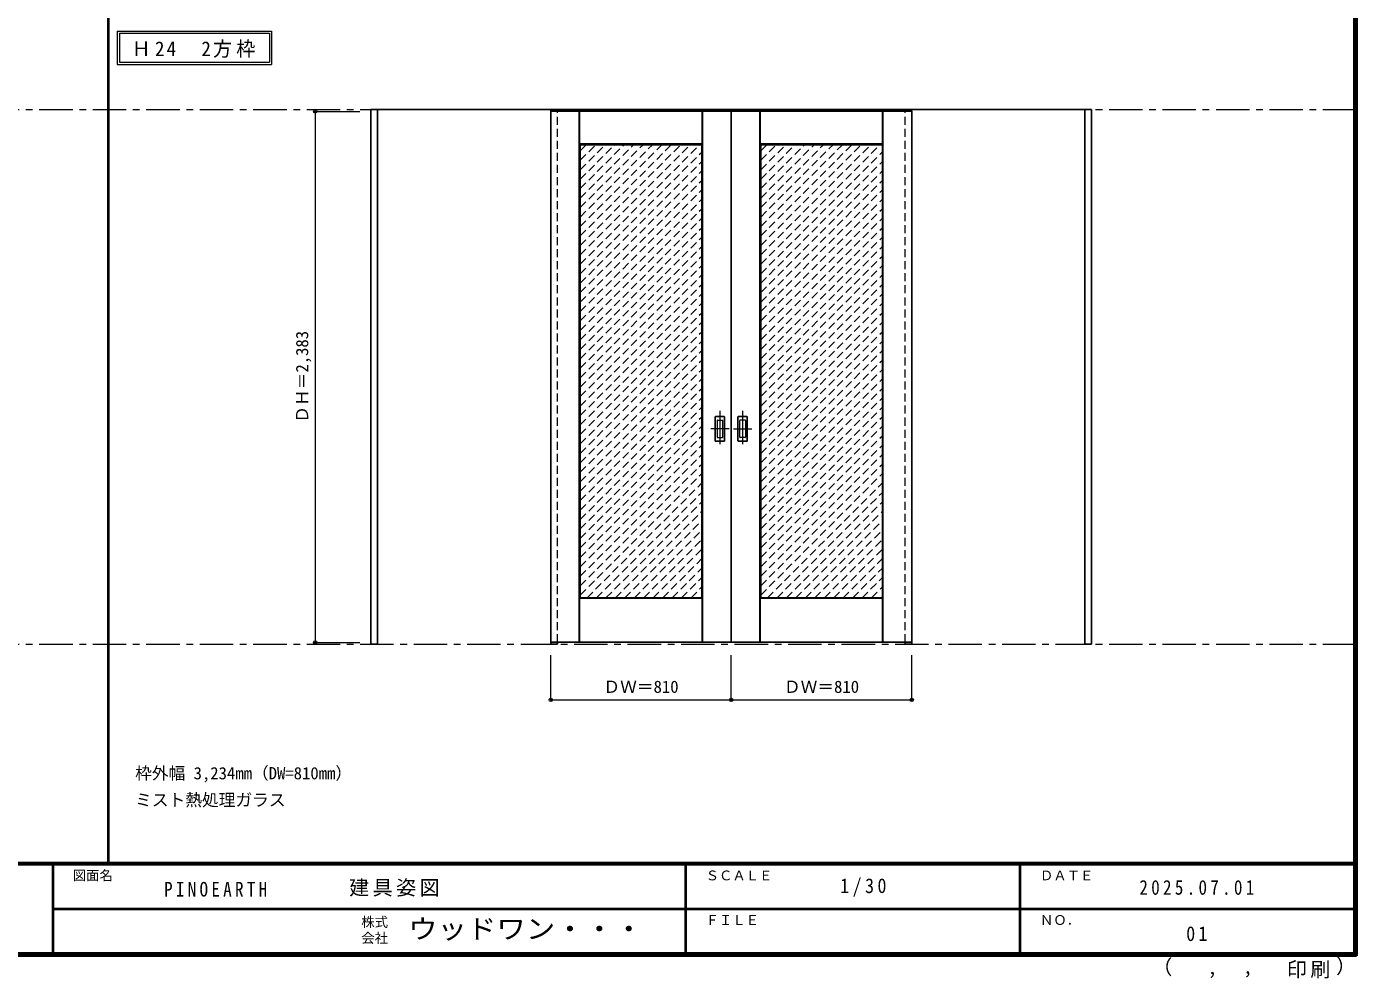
# Model space of a CAD drawing. Units: millimetres, scale not verified. Extents: x -6000 to 5700, y -4307 to 4260.
# Drawn here: x -267 to 5700, y -4307 to -36 of the extents above; entities that cross this region are included whole.
import ezdxf
from ezdxf.enums import TextEntityAlignment as Align

# ---------------------------------------------------------------- set-up
doc = ezdxf.new("R2010")
doc.units = ezdxf.units.MM
doc.header["$LTSCALE"] = 30
doc.header["$PDMODE"] = 32
doc.header["$PDSIZE"] = 15
doc.linetypes.add('CHAIN1', pattern=[8, 5, -1, 1, -1])
doc.linetypes.add('DASHED1', pattern=[1.8, 1.2, -0.6])
for name, color, linetype, lineweight in [('0-1_通り芯', 4, 'CHAIN1', 9), ('0-2_扉', 3, 'Continuous', 25), ('0-3_仕上げ', 7, 'Continuous', 18), ('0-4_枠', 3, 'Continuous', 25), ('0-6_引手', 7, 'Continuous', 18), ('0-A_文字', 7, 'Continuous', 18), ('0-B_寸法', 7, 'Continuous', 9), ('0-C_ハッチ', 4, 'DASHED1', 9), ('F-1_枠', 6, 'Continuous', 40)]:
    doc.layers.add(name, color=color, linetype=linetype, lineweight=lineweight)
doc.layers.add('F-A_文字', color=7, linetype='Continuous')
doc.styles.add('ＭＳ ゴシック', font='')
doc.styles.get('ＭＳ ゴシック').set_extended_font_data('MS Gothic')

msp = doc.modelspace()

# ---------------------------------------------------------------- linework, layer by layer
at = {"layer": '0-1_通り芯', "color": 7, "lineweight": 18}
for p, q in [((-5490, -407.5), (5690, -407.5)), ((-5490, -2807.5), (5690, -2807.5))]:
    msp.add_line(p, q, dxfattribs=at)
at = {"layer": '0-1_通り芯'}
for p, q in [((2844, -1760), (2844, -1922)), ((2946, -1760), (2946, -1922)), ((2885, -1841), (2803, -1841)), ((2905, -1841), (2987, -1841))]:
    msp.add_line(p, q, dxfattribs=at)
at = {"layer": '0-2_扉'}
for p, q in [((2085, -415.5), (2895, -415.5)), ((2085, -2798.5), (2085, -415.5)), ((3705, -415.5), (2895, -415.5)), ((2895, -2798.5), (2895, -415.5)), ((3705, -2798.5), (3705, -415.5)), ((2085, -2798.5), (2895, -2798.5)), ((3705, -2798.5), (2895, -2798.5))]:
    msp.add_line(p, q, dxfattribs=at)
at = {"layer": '0-3_仕上げ'}
for p, q in [((2213, -2798.5), (2213, -415.5)), ((2214.5, -563), (2214.5, -415.5)), ((2216, -561.5), (2216, -415.5)), ((2764, -561.5), (2764, -415.5)), ((2765.5, -563), (2765.5, -415.5)), ((2767, -2798.5), (2767, -415.5)), ((3023, -2798.5), (3023, -415.5)), ((3024.5, -563), (3024.5, -415.5)), ((3026, -561.5), (3026, -415.5)), ((3574, -561.5), (3574, -415.5)), ((3575.5, -563), (3575.5, -415.5)), ((3577, -2798.5), (3577, -415.5)), ((2217, -565.5), (2214.5, -563)), ((3027, -565.5), (3024.5, -563)), ((2214.5, -2798.5), (2214.5, -2601)), ((2216, -2798.5), (2216, -2602.5)), ((2764, -2602.5), (2216, -2602.5)), ((2763, -2598.5), (2765.5, -2601)), ((2764, -2602.5), (2765.5, -2601)), ((2764, -2798.5), (2764, -2602.5)), ((2765.5, -2798.5), (2765.5, -2601)), ((3024.5, -2798.5), (3024.5, -2601)), ((3026, -2798.5), (3026, -2602.5)), ((3574, -2602.5), (3026, -2602.5)), ((3573, -2598.5), (3575.5, -2601)), ((3574, -2602.5), (3575.5, -2601)), ((3574, -2798.5), (3574, -2602.5)), ((3575.5, -2798.5), (3575.5, -2601))]:
    msp.add_line(p, q, dxfattribs=at)
at = {"layer": '0-3_仕上げ', "color": 3, "lineweight": 25}
for p, q in [((2763, -565.5), (2217, -565.5)), ((2217, -2598.5), (2217, -565.5)), ((2763, -2598.5), (2763, -565.5)), ((3573, -565.5), (3027, -565.5)), ((3027, -2598.5), (3027, -565.5)), ((3573, -2598.5), (3573, -565.5)), ((2763, -2598.5), (2217, -2598.5)), ((3573, -2598.5), (3027, -2598.5))]:
    msp.add_line(p, q, dxfattribs=at)
at = {"layer": '0-3_仕上げ'}
for points in [[(2764, -561.5), (2216, -561.5), (2214.5, -563)], [(2764, -561.5), (2765.5, -563), (2763, -565.5)], [(3574, -561.5), (3026, -561.5), (3024.5, -563)], [(3574, -561.5), (3575.5, -563), (3573, -565.5)], [(2216, -2602.5), (2214.5, -2601), (2217, -2598.5)], [(3026, -2602.5), (3024.5, -2601), (3027, -2598.5)]]:
    msp.add_lwpolyline(points, dxfattribs=at)
at = {"layer": '0-4_枠'}
for p, q in [((1278, -407.5), (4512, -407.5)), ((1278, -2807.5), (1278, -407.5)), ((1308, -2807.5), (1308, -407.5)), ((4482, -2807.5), (4482, -407.5)), ((4512, -2807.5), (4512, -407.5)), ((2085, -2798.5), (2085, -2807.5)), ((2115, -2798.5), (2115, -2807.5)), ((3675, -2798.5), (3675, -2807.5)), ((3705, -2798.5), (3705, -2807.5)), ((1308, -2807.5), (1278, -2807.5)), ((2085, -2807.5), (2115, -2807.5)), ((3675, -2807.5), (3705, -2807.5)), ((4512, -2807.5), (4482, -2807.5))]:
    msp.add_line(p, q, dxfattribs=at)
at = {"layer": '0-4_枠', "color": 4, "linetype": 'DASHED1', "lineweight": 9}
for p, q in [((2085, -2798.5), (2085, -407.5)), ((2115, -2798.5), (2115, -407.5)), ((3675, -2798.5), (3675, -407.5)), ((3705, -2798.5), (3705, -407.5))]:
    msp.add_line(p, q, dxfattribs=at)
at = {"layer": '0-6_引手', "color": 3, "lineweight": 25}
for p, q in [((2823, -1787.5), (2823, -1894.5)), ((2824.5, -1786), (2863.5, -1786)), ((2865, -1894.5), (2865, -1787.5)), ((2925, -1894.5), (2925, -1787.5)), ((2965.5, -1786), (2926.5, -1786)), ((2967, -1787.5), (2967, -1894.5)), ((2824.5, -1896), (2863.5, -1896)), ((2965.5, -1896), (2926.5, -1896))]:
    msp.add_line(p, q, dxfattribs=at)
at = {"layer": '0-6_引手'}
for p, q in [((2831.5, -1803.5), (2831.5, -1878.5)), ((2833, -1802), (2855, -1802)), ((2856.5, -1878.5), (2856.5, -1803.5)), ((2933.5, -1878.5), (2933.5, -1803.5)), ((2957, -1802), (2935, -1802)), ((2958.5, -1803.5), (2958.5, -1878.5)), ((2833, -1880), (2855, -1880)), ((2957, -1880), (2935, -1880))]:
    msp.add_line(p, q, dxfattribs=at)
at = {"layer": '0-6_引手', "color": 3, "lineweight": 25}
for centre, start, end in [((2824.5, -1787.5), 90, 180), ((2863.5, -1787.5), 0, 90), ((2926.5, -1787.5), 90, 180), ((2965.5, -1787.5), 0, 90), ((2824.5, -1894.5), 180, 270), ((2863.5, -1894.5), 270, 0), ((2926.5, -1894.5), 180, 270), ((2965.5, -1894.5), 270, 0)]:
    msp.add_arc(centre, 1.5, start, end, dxfattribs=at)
at = {"layer": '0-6_引手'}
for centre, start, end in [((2833, -1803.5), 90, 180), ((2855, -1803.5), 0, 90), ((2935, -1803.5), 90, 180), ((2957, -1803.5), 0, 90), ((2833, -1878.5), 180, 270), ((2855, -1878.5), 270, 0), ((2935, -1878.5), 180, 270), ((2957, -1878.5), 270, 0)]:
    msp.add_arc(centre, 1.5, start, end, dxfattribs=at)
at = {"layer": '0-A_文字'}
for p, q in [((140, -55.5), (140, -205.5)), ((150, -65.5), (150, -195.5)), ((150, -65.5), (822.62, -65.5)), ((822.62, -65.5), (822.62, -195.5)), ((140, -205.5), (832.62, -205.5)), ((150, -195.5), (822.62, -195.5))]:
    msp.add_line(p, q, dxfattribs=at)
msp.add_lwpolyline([(140, -55.5), (832.62, -55.5), (832.62, -205.5)], dxfattribs=at)
at = {"layer": '0-B_寸法', "color": 4}
for p, q in [((1028, -416), (1228, -416)), ((1028, -416), (1028, -2799)), ((1028, -2799), (1228, -2799)), ((2085, -3057), (2085, -2857)), ((2895, -3057), (2895, -2857)), ((3705, -3057), (3705, -2857)), ((2085, -3057), (3705, -3057))]:
    msp.add_line(p, q, dxfattribs=at)
at = {"layer": '0-B_寸法'}
for p in [(1028, -416), (1028, -2799), (2085, -3057), (2895, -3057), (3705, -3057)]:
    msp.add_point(p, dxfattribs=at)
at = {"layer": '0-C_ハッチ'}
for p, q in [((2217, -1102.13), (2753.63, -565.5)), ((2217, -635.44), (2286.94, -565.5)), ((2217, -720.29), (2371.79, -565.5)), ((2217, -677.87), (2329.37, -565.5)), ((2217, -1059.7), (2711.2, -565.5)), ((2217, -1017.28), (2668.78, -565.5)), ((2217, -974.85), (2626.35, -565.5)), ((2217, -932.43), (2583.93, -565.5)), ((2217, -890), (2541.5, -565.5)), ((2217, -847.57), (2499.07, -565.5)), ((2217, -805.15), (2456.65, -565.5)), ((2217, -762.72), (2414.22, -565.5)), ((2217, -593.01), (2244.51, -565.5)), ((3027, -1102.13), (3563.63, -565.5)), ((3027, -635.44), (3096.94, -565.5)), ((3027, -720.29), (3181.79, -565.5)), ((3027, -677.87), (3139.37, -565.5)), ((3027, -1059.7), (3521.2, -565.5)), ((3027, -1017.28), (3478.78, -565.5)), ((3027, -974.85), (3436.35, -565.5)), ((3027, -932.43), (3393.93, -565.5)), ((3027, -890), (3351.5, -565.5)), ((3027, -847.57), (3309.07, -565.5)), ((3027, -805.15), (3266.65, -565.5)), ((3027, -762.72), (3224.22, -565.5)), ((3027, -593.01), (3054.51, -565.5)), ((2217, -1144.56), (2761.06, -600.5)), ((2217, -1186.98), (2763, -640.98)), ((3027, -1144.56), (3571.06, -600.5)), ((3027, -1186.98), (3573, -640.98)), ((2217, -1229.41), (2763, -683.41)), ((3027, -1229.41), (3573, -683.41)), ((2217, -1271.84), (2763, -725.84)), ((2217, -1314.26), (2763, -768.26)), ((3027, -1271.84), (3573, -725.84)), ((3027, -1314.26), (3573, -768.26)), ((2217, -1356.69), (2763, -810.69)), ((3027, -1356.69), (3573, -810.69)), ((2217, -1399.12), (2763, -853.12)), ((3027, -1399.12), (3573, -853.12)), ((2217, -1441.54), (2763, -895.54)), ((2217, -1483.97), (2763, -937.97)), ((3027, -1441.54), (3573, -895.54)), ((3027, -1483.97), (3573, -937.97)), ((2217, -1526.4), (2763, -980.4)), ((3027, -1526.4), (3573, -980.4)), ((2217, -1568.82), (2763, -1022.82)), ((2217, -1611.25), (2763, -1065.25)), ((3027, -1568.82), (3573, -1022.82)), ((3027, -1611.25), (3573, -1065.25)), ((2217, -1653.67), (2763, -1107.67)), ((3027, -1653.67), (3573, -1107.67)), ((2217, -1696.1), (2763, -1150.1)), ((2217, -1738.53), (2763, -1192.53)), ((3027, -1696.1), (3573, -1150.1)), ((3027, -1738.53), (3573, -1192.53)), ((2217, -1780.95), (2763, -1234.95)), ((3027, -1780.95), (3573, -1234.95)), ((2217, -1823.38), (2763, -1277.38)), ((3027, -1823.38), (3573, -1277.38)), ((2217, -1865.81), (2763, -1319.81)), ((2217, -1908.23), (2763, -1362.23)), ((3027, -1865.81), (3573, -1319.81)), ((3027, -1908.23), (3573, -1362.23)), ((2217, -1950.66), (2763, -1404.66)), ((3027, -1950.66), (3573, -1404.66)), ((2217, -1993.09), (2763, -1447.09)), ((2217, -2035.51), (2763, -1489.51)), ((3027, -1993.09), (3573, -1447.09)), ((3027, -2035.51), (3573, -1489.51)), ((2217, -2077.94), (2763, -1531.94)), ((3027, -2077.94), (3573, -1531.94)), ((2217, -2120.36), (2763, -1574.36)), ((3027, -2120.36), (3573, -1574.36)), ((2217, -2162.79), (2763, -1616.79)), ((2217, -2205.22), (2763, -1659.22)), ((3027, -2162.79), (3573, -1616.79)), ((3027, -2205.22), (3573, -1659.22)), ((2217, -2247.64), (2763, -1701.64)), ((3027, -2247.64), (3573, -1701.64)), ((2217, -2290.07), (2763, -1744.07)), ((2217, -2332.5), (2763, -1786.5)), ((3027, -2290.07), (3573, -1744.07)), ((3027, -2332.5), (3573, -1786.5)), ((2217, -2374.92), (2763, -1828.92)), ((3027, -2374.92), (3573, -1828.92)), ((2217, -2417.35), (2763, -1871.35)), ((3027, -2417.35), (3573, -1871.35)), ((2217, -2459.78), (2763, -1913.78)), ((2217, -2502.2), (2763, -1956.2)), ((3027, -2459.78), (3573, -1913.78)), ((3027, -2502.2), (3573, -1956.2)), ((2217, -2544.63), (2763, -1998.63)), ((3027, -2544.63), (3573, -1998.63)), ((2217, -2587.06), (2763, -2041.06)), ((2247.98, -2598.5), (2763, -2083.48)), ((3027, -2587.06), (3573, -2041.06)), ((3057.98, -2598.5), (3573, -2083.48)), ((2290.41, -2598.5), (2763, -2125.91)), ((3100.41, -2598.5), (3573, -2125.91)), ((2332.83, -2598.5), (2763, -2168.33)), ((3142.83, -2598.5), (3573, -2168.33)), ((2375.26, -2598.5), (2763, -2210.76)), ((2417.69, -2598.5), (2763, -2253.19)), ((3185.26, -2598.5), (3573, -2210.76)), ((3227.69, -2598.5), (3573, -2253.19)), ((2460.11, -2598.5), (2763, -2295.61)), ((3270.11, -2598.5), (3573, -2295.61)), ((2502.54, -2598.5), (2763, -2338.04)), ((2544.97, -2598.5), (2763, -2380.47)), ((3312.54, -2598.5), (3573, -2338.04)), ((3354.97, -2598.5), (3573, -2380.47)), ((2587.39, -2598.5), (2763, -2422.89)), ((3397.39, -2598.5), (3573, -2422.89)), ((2629.82, -2598.5), (2763, -2465.32)), ((3439.82, -2598.5), (3573, -2465.32)), ((2672.25, -2598.5), (2763, -2507.75)), ((2714.67, -2598.5), (2763, -2550.17)), ((3482.25, -2598.5), (3573, -2507.75)), ((3524.67, -2598.5), (3573, -2550.17)), ((2757.1, -2598.5), (2763, -2592.6)), ((3567.1, -2598.5), (3573, -2592.6))]:
    msp.add_line(p, q, dxfattribs=at)
at = {"layer": 'F-1_枠'}
for p, q in [((100, -3790), (100, 4175)), ((5690, 4175), (5690, -4205)), ((5695, 4175), (5695, -4205)), ((5700, 4175), (5700, -4205)), ((5700, -3790), (-6000, -3790)), ((5700, -3795), (-6000, -3795)), ((-150, -3795), (-150, -4195)), ((2690, -3795), (2690, -4195)), ((4190, -3795), (4190, -4195)), ((-150, -3995), (5690, -3995.01)), ((5700, -4195), (-6000, -4195)), ((5700, -4200), (-6000, -4200)), ((5700, -4205), (-6000, -4205))]:
    msp.add_line(p, q, dxfattribs=at)

# ---------------------------------------------------------------- texts
at = {"layer": '0-A_文字', "style": 'ＭＳ ゴシック'}
for s, p in [('枠外幅 3,234mm（DW=810mm）', (220, -3430)), ('ミスト熱処理ガラス', (220, -3550))]:
    msp.add_text(s, height=54.99, dxfattribs=at).set_placement(p, align=Align.BOTTOM_LEFT)
at = {"layer": '0-A_文字', "insert": (204.66, -175.5), "char_height": 65.98, "attachment_point": 7, "style": 'ＭＳ ゴシック'}
msp.add_mtext('\\T1.22;\\W0.95;Ｈ24\u30002方枠', dxfattribs=at)
at = {"layer": '0-B_寸法', "style": 'ＭＳ ゴシック'}
msp.add_text('ＤＨ＝2,383', height=54.99, rotation=90, dxfattribs=at).set_placement((1013, -1813.25), align=Align.BOTTOM_LEFT)
for p in [(2321.25, -3042), (3131.25, -3042)]:
    msp.add_text('ＤＷ＝810', height=54.99, dxfattribs=at).set_placement(p, align=Align.BOTTOM_LEFT)
at = {"layer": 'F-A_文字', "style": 'ＭＳ ゴシック'}
for s, height, p in [('図面名', 43.99, (-60, -3880)), ('ＳＣＡＬＥ', 43.99, (2780, -3880)), ('ＤＡＴＥ', 43.99, (4280, -3880)), ('株式', 43.99, (1235, -4089)), ('ＦＩＬＥ', 43.99, (2780, -4080)), ('ＮＯ．', 43.99, (4280, -4080)), ('会社', 43.99, (1235, -4161)), ('（', 65.98, (4784.03, -4308.31)), ('）', 65.98, (5608.4, -4304.13)), (',', 65.98, (5031.28, -4308.31)), (',', 65.98, (5190.2, -4305.53))]:
    msp.add_text(s, height=height, dxfattribs=at).set_placement(p, align=Align.BOTTOM_LEFT)
at = {"layer": 'F-A_文字', "style": 'ＭＳ ゴシック', "width": 1.1}
msp.add_text('ウッドワン・・・', height=87.98, dxfattribs=at).set_placement((1445, -4155), align=Align.BOTTOM_LEFT)
at = {"layer": 'F-A_文字', "char_height": 65.98, "attachment_point": 7, "style": 'ＭＳ ゴシック'}
for s, insert in [('\\T1.39;\\W0.85;PINOEARTH', (350, -3940.79)), ('\\T1.17;建具姿図', (1180.42, -3940)), ('\\T1.38;\\W0.9;1/30', (3383.75, -3940)), ('\\T1.39;\\W0.85;2025.07.01', (4726.25, -3932.5)), ('\\T1.36;\\W0.9;01', (4936.25, -4140)), ('\\T1.17;印刷', (5388.15, -4306.92))]:
    msp.add_mtext(s, dxfattribs=dict(at, insert=insert))

doc.saveas('drawing.dxf')
